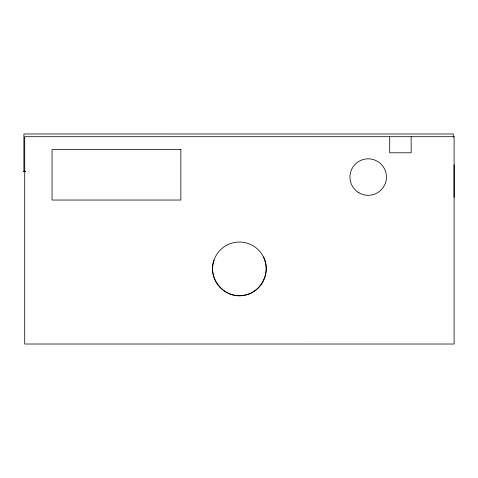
<?xml version="1.0" encoding="UTF-8"?>
<svg xmlns="http://www.w3.org/2000/svg" width="478" height="478" viewBox="0 0 478 478"><rect width="100%" height="100%" fill="white"/><g stroke="black" fill="none" stroke-linecap="round" stroke-linejoin="round"><path stroke-width="0.72" d="M213.684 261.789L213.684 260.325M453.281 136.935L453.281 133.989L23.9 133.977L23.9 171.56L25.394 171.56M454.1 136.702L454.1 344.023L24.719 344.011L24.719 136.702L454.1 136.702L453.335 136.714M213.977 260.313C207.082 278.919 225.389 299.688 244.712 295.183C261.436 292.13 271.289 272.03 263.45 256.943M454.1 164.695L454.1 197.354M25.394 171.255L23.9 171.255L25.37 171.381M23.9 171.399L25.37 171.357M411.164 136.702L411.164 152.805L389.695 152.805L389.695 136.702M180.863 149.584L52.048 149.584L52.048 200.037L180.863 200.037L180.863 149.584M224.558 291.227A26.834 26.834 0 0 0 266.192 270.56A26.834 26.834 0 0 0 227.48 244.838A26.834 26.834 0 0 0 224.558 291.227M358.978 192.819A18.248 18.248 0 0 0 386.439 177.177A18.248 18.248 0 0 0 359.163 161.211A18.248 18.248 0 0 0 358.978 192.819"/></g></svg>
